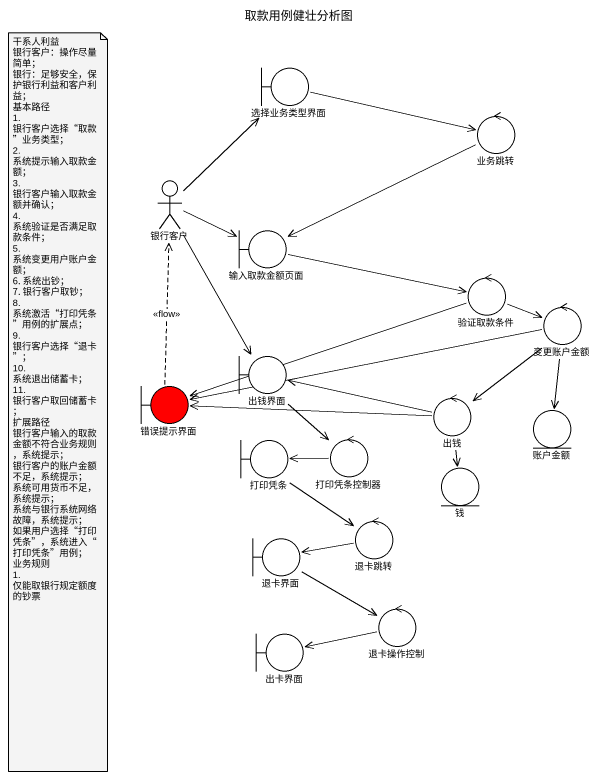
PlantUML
@startuml
title 取款用例健壮分析图
boundary 选择业务类型界面
control 业务跳转
actor 银行客户
boundary 输入取款金额页面
control 验证取款条件
control 变更账户金额
boundary 出钱界面
boundary 错误提示界面 #FF0000
control 出钱
entity 账户金额
boundary 打印凭条
control 打印凭条控制器
entity 钱
boundary 退卡界面
control 退卡跳转
control 退卡操作控制
boundary 出卡界面
选择业务类型界面 -right-> 业务跳转
业务跳转 -left-> 输入取款金额页面
银行客户 -up-> 选择业务类型界面
银行客户 -right-> 输入取款金额页面
银行客户 --> 出钱界面
输入取款金额页面 -right-> 验证取款条件
验证取款条件 -right-> 变更账户金额
验证取款条件 -left-> 错误提示界面
变更账户金额 -left-> 错误提示界面
变更账户金额 --> 出钱
变更账户金额 --> 账户金额
出钱界面 --> 打印凭条控制器
错误提示界面 .up.> 银行客户 : <<flow>>
出钱 -left-> 出钱界面
出钱 -left-> 错误提示界面
出钱 --> 钱
打印凭条 --> 退卡跳转
打印凭条控制器 -left-> 打印凭条
退卡界面 --> 退卡操作控制
退卡跳转 -left-> 退卡界面
退卡操作控制 -left-> 出卡界面
note as N1
  干系人利益
  银行客户：操作尽量简单；
  银行：足够安全，保护银行利益和客户利益；
  基本路径
  1. 银行客户选择“取款”业务类型；
  2. 系统提示输入取款金额；
  3. 银行客户输入取款金额并确认；
  4. 系统验证是否满足取款条件；
  5. 系统变更用户账户金额；
  6. 系统出钞；
  7. 银行客户取钞；
  8. 系统激活“打印凭条”用例的扩展点；
  9. 银行客户选择“退卡”；
  10. 系统退出储蓄卡；
  11. 银行客户取回储蓄卡；
  扩展路径
  银行客户输入的取款金额不符合业务规则，系统提示；
  银行客户的账户金额不足，系统提示；
  系统可用货币不足，系统提示；
  系统与银行系统网络故障，系统提示；
  如果用户选择“打印凭条”，系统进入“打印凭条”用例；
  业务规则
  1. 仅能取银行规定额度的钞票
end note
@enduml
